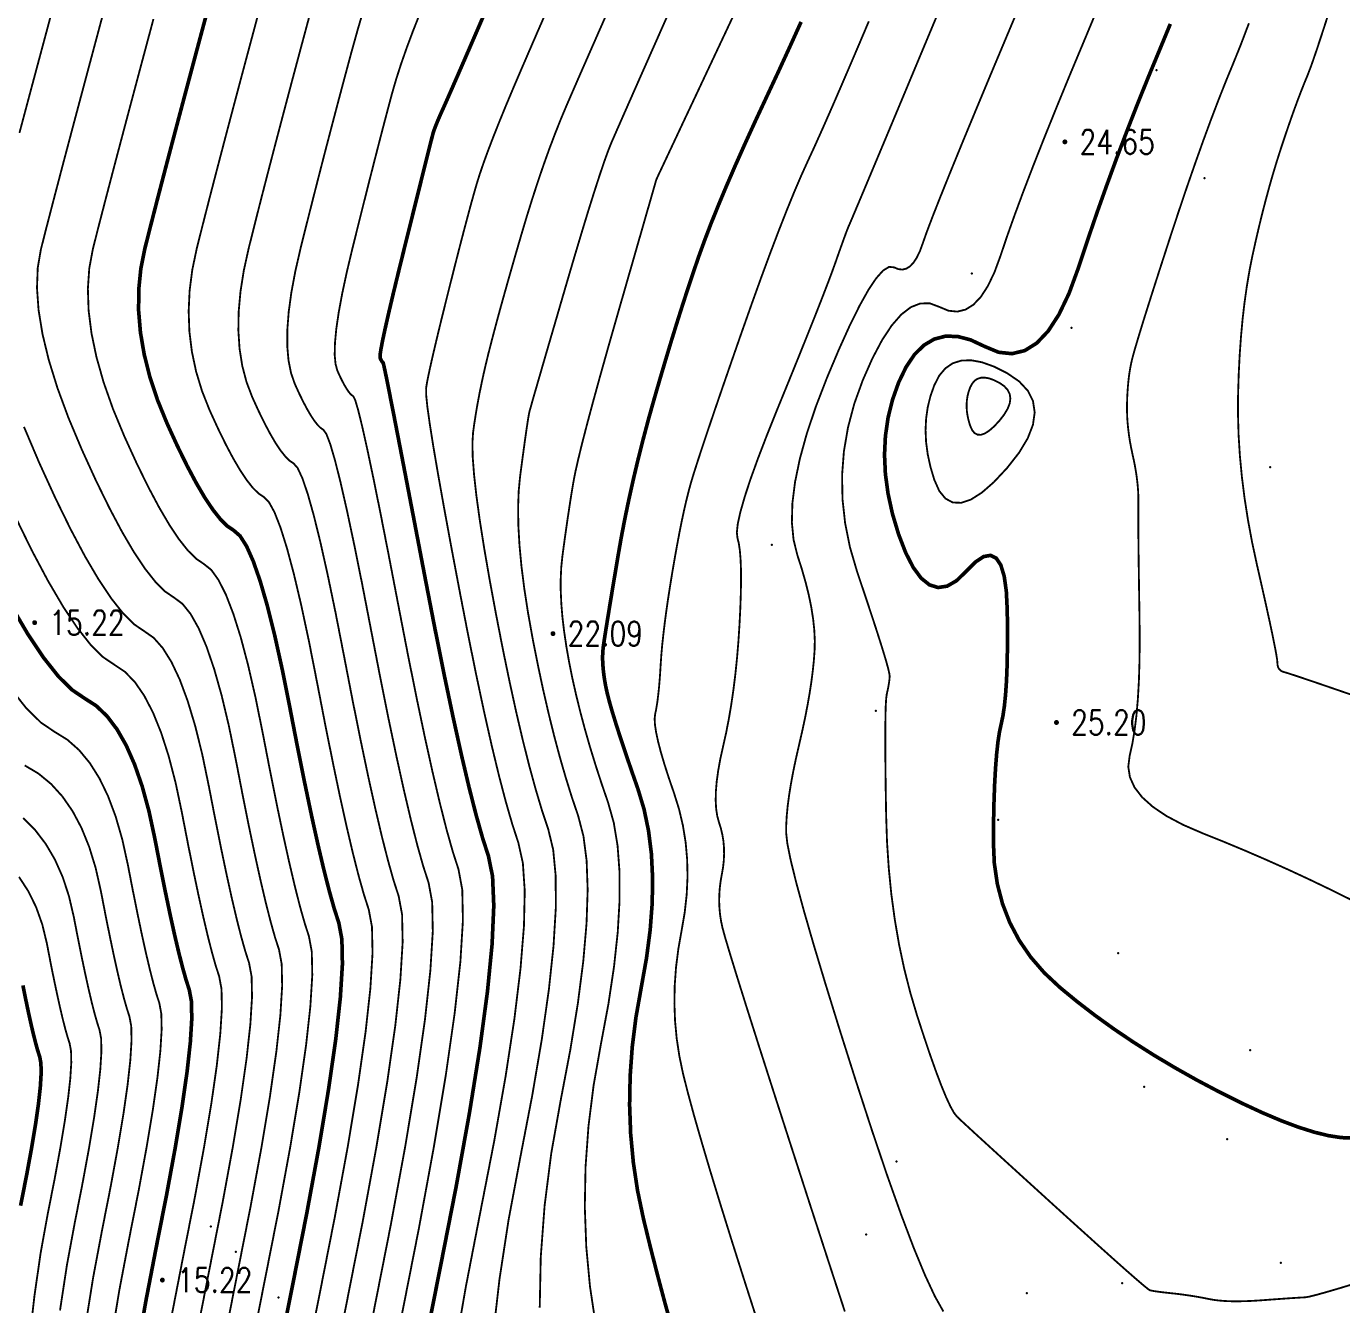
# Model space of a CAD drawing. Extents: x 940 to 2162, y 608 to 1562.
# Drawn here: x 1120.6 to 1174.5, y 750.2 to 802.5 of the extents above; entities that cross this region are included whole.
import ezdxf
from ezdxf.enums import TextEntityAlignment as Align

# ---------------------------------------------------------------- set-up
doc = ezdxf.new("R2010")
doc.units = 0
doc.header["$LTSCALE"] = 0.5
doc.header["$PDSIZE"] = 0.2
doc.layers.get('0').update_dxf_attribs({"linetype": 'CONTINUOUS'})
for name, color, linetype in [('DGX', 2, 'CONTINUOUS'), ('GCD', 1, 'CONTINUOUS'), ('ZDH', 1, 'CONTINUOUS')]:
    doc.layers.add(name, color=color, linetype=linetype)
doc.styles.add('HZ', font='rs.shx', dxfattribs={"width": 0.8, "bigfont": 'hztxt.shx'})

# ---------------------------------------------------------------- blocks, each defined once
blk = doc.blocks.new('GC200')
at = {"linetype": 'Continuous', "const_width": 0.2, "flags": 128}
blk.add_lwpolyline([(-0.1, 0, 1), (0.1, 0, 1)], format="xyb", close=True, dxfattribs=at)

msp = doc.modelspace()

# ---------------------------------------------------------------- linework, layer by layer
at = {"layer": 'DGX', "linetype": 'Continuous', "const_width": 0.075, "flags": 128}
for points, elevation in [([(1122.078, 804.572), (1121.429, 802.156), (1120.854, 800.01), (1120.354, 798.136)], 16), ([(1158.179, 749.887), (1157.829, 750.511), (1157.424, 751.379), (1156.965, 752.49), (1156.452, 753.844), (1155.883, 755.441), (1155.261, 757.282), (1154.583, 759.366), (1153.922, 761.454), (1153.349, 763.306), (1152.862, 764.924), (1152.464, 766.305), (1152.152, 767.452), (1151.928, 768.363), (1151.791, 769.038), (1151.742, 769.478), (1151.745, 769.817), (1151.766, 770.187), (1151.805, 770.589), (1151.862, 771.022), (1151.937, 771.488), (1152.029, 771.985), (1152.14, 772.514), (1152.268, 773.075), (1152.398, 773.641), (1152.514, 774.183), (1152.615, 774.701), (1152.702, 775.197), (1152.774, 775.669), (1152.832, 776.117), (1152.876, 776.543), (1152.905, 776.945), (1152.914, 777.348), (1152.894, 777.775), (1152.847, 778.227), (1152.773, 778.703), (1152.671, 779.205), (1152.541, 779.73), (1152.384, 780.281), (1152.199, 780.856), (1152.044, 781.483), (1151.976, 782.191), (1151.997, 782.979), (1152.106, 783.847), (1152.302, 784.796), (1152.586, 785.825), (1152.958, 786.934), (1153.417, 788.124), (1153.901, 789.27), (1154.344, 790.25), (1154.747, 791.063), (1155.109, 791.71), (1155.431, 792.191), (1155.713, 792.505), (1155.955, 792.653), (1156.156, 792.634), (1156.333, 792.56), (1156.502, 792.542), (1156.662, 792.581), (1156.813, 792.675), (1156.956, 792.827), (1157.09, 793.034), (1157.217, 793.297), (1157.334, 793.617), (1157.49, 794.061), (1157.73, 794.695), (1158.055, 795.521), (1158.465, 796.538), (1158.959, 797.747), (1159.538, 799.146), (1160.201, 800.736), (1160.95, 802.518), (1161.699, 804.304)], 24), ([(1134.508, 803.398), (1134.221, 802.429), (1133.941, 801.425), (1133.667, 800.405), (1133.397, 799.391), (1133.132, 798.383), (1132.87, 797.38), (1132.613, 796.382), (1132.36, 795.391), (1132.111, 794.404), (1131.866, 793.424), (1131.65, 792.481), (1131.487, 791.609), (1131.377, 790.807), (1131.321, 790.076), (1131.318, 789.415), (1131.369, 788.825), (1131.473, 788.305), (1131.63, 787.855), (1131.809, 787.464), (1131.979, 787.117), (1132.139, 786.816), (1132.289, 786.559), (1132.43, 786.348), (1132.562, 786.181), (1132.684, 786.06), (1132.797, 785.984), (1132.921, 785.809), (1133.08, 785.391), (1133.273, 784.731), (1133.5, 783.828), (1133.761, 782.683), (1134.056, 781.294), (1134.385, 779.664), (1134.748, 777.79), (1135.117, 775.883), (1135.465, 774.151), (1135.792, 772.595), (1136.097, 771.213), (1136.381, 770.007), (1136.643, 768.976), (1136.884, 768.12), (1137.104, 767.44), (1137.251, 766.645), (1137.276, 765.448), (1137.177, 763.848), (1136.956, 761.845), (1136.612, 759.44), (1136.145, 756.631), (1135.554, 753.42), (1134.841, 749.806)], 19), ([(1141.653, 750.044), (1141.696, 752.124), (1141.854, 754.229), (1142.125, 756.362), (1142.509, 758.521), (1142.906, 760.604), (1143.215, 762.508), (1143.437, 764.233), (1143.57, 765.78), (1143.616, 767.148), (1143.574, 768.337), (1143.444, 769.347), (1143.227, 770.179), (1142.969, 770.942), (1142.718, 771.746), (1142.474, 772.592), (1142.237, 773.48), (1142.008, 774.409), (1141.785, 775.379), (1141.57, 776.391), (1141.362, 777.445), (1141.175, 778.489), (1141.023, 779.471), (1140.906, 780.393), (1140.825, 781.254), (1140.779, 782.054), (1140.768, 782.792), (1140.792, 783.47), (1140.851, 784.086), (1140.925, 784.64), (1140.991, 785.13), (1141.049, 785.556), (1141.101, 785.918), (1141.145, 786.216), (1141.181, 786.449), (1141.211, 786.619), (1141.233, 786.724), (1141.272, 786.868), (1141.353, 787.153), (1141.475, 787.58), (1141.639, 788.147), (1141.844, 788.856), (1142.091, 789.705), (1142.38, 790.696), (1142.71, 791.828), (1143.046, 792.973), (1143.354, 794.002), (1143.632, 794.915), (1143.882, 795.712), (1144.103, 796.394), (1144.294, 796.96), (1144.457, 797.41), (1144.591, 797.745), (1144.747, 798.102), (1144.974, 798.62), (1145.273, 799.298), (1145.643, 800.137), (1146.086, 801.137), (1146.6, 802.298), (1147.186, 803.62)], 21.5), ([(1149.933, 803.686), (1149.269, 802.271), (1148.62, 800.893), (1148.057, 799.695), (1147.578, 798.68), (1147.186, 797.845), (1146.879, 797.192), (1146.657, 796.72), (1146.52, 796.43), (1146.469, 796.32), (1146.462, 796.303), (1146.455, 796.287), (1146.449, 796.273), (1146.443, 796.262), (1146.439, 796.252), (1146.435, 796.244), (1146.433, 796.237), (1146.431, 796.233), (1146.429, 796.229), (1146.427, 796.223), (1146.424, 796.214), (1146.421, 796.204), (1146.417, 796.192), (1146.413, 796.178), (1146.408, 796.161), (1146.403, 796.143), (1146.373, 796.04), (1146.295, 795.77), (1146.17, 795.332), (1145.996, 794.727), (1145.774, 793.954), (1145.504, 793.014), (1145.186, 791.906), (1144.819, 790.631), (1144.45, 789.336), (1144.122, 788.168), (1143.836, 787.127), (1143.591, 786.213), (1143.388, 785.426), (1143.227, 784.766), (1143.107, 784.233), (1143.029, 783.827), (1142.971, 783.48), (1142.914, 783.124), (1142.858, 782.757), (1142.801, 782.381), (1142.745, 781.994), (1142.689, 781.599), (1142.633, 781.193), (1142.578, 780.777), (1142.534, 780.342), (1142.513, 779.877), (1142.514, 779.381), (1142.538, 778.856), (1142.584, 778.301), (1142.654, 777.716), (1142.746, 777.1), (1142.86, 776.455), (1142.995, 775.788), (1143.148, 775.107), (1143.32, 774.412), (1143.509, 773.703), (1143.717, 772.98), (1143.944, 772.243), (1144.188, 771.492), (1144.451, 770.727), (1144.685, 769.897), (1144.841, 768.951), (1144.92, 767.889), (1144.922, 766.711), (1144.847, 765.417), (1144.695, 764.007), (1144.466, 762.481), (1144.159, 760.839), (1143.859, 759.147), (1143.649, 757.47), (1143.529, 755.809), (1143.499, 754.163), (1143.559, 752.533), (1143.71, 750.918), (1143.95, 749.319)], 22), ([(1164.583, 803.451), (1163.982, 802.008), (1163.381, 800.572), (1162.829, 799.228), (1162.324, 797.977), (1161.867, 796.819), (1161.458, 795.753), (1161.097, 794.78), (1160.784, 793.9), (1160.519, 793.112), (1160.268, 792.43), (1159.999, 791.868), (1159.713, 791.427), (1159.408, 791.105), (1159.085, 790.903), (1158.744, 790.821), (1158.385, 790.858), (1158.008, 791.016), (1157.622, 791.16), (1157.234, 791.155), (1156.845, 791.003), (1156.454, 790.702), (1156.063, 790.254), (1155.67, 789.658), (1155.276, 788.913), (1154.881, 788.021), (1154.531, 787.053), (1154.273, 786.081), (1154.106, 785.105), (1154.031, 784.126), (1154.048, 783.142), (1154.156, 782.155), (1154.356, 781.165), (1154.647, 780.17), (1154.963, 779.232), (1155.236, 778.408), (1155.467, 777.7), (1155.655, 777.107), (1155.8, 776.63), (1155.903, 776.268), (1155.962, 776.021), (1155.98, 775.889), (1155.974, 775.813), (1155.966, 775.732), (1155.955, 775.647), (1155.941, 775.558), (1155.925, 775.464), (1155.905, 775.365), (1155.883, 775.262), (1155.859, 775.155), (1155.836, 774.982), (1155.818, 774.683), (1155.807, 774.256), (1155.801, 773.703), (1155.8, 773.022), (1155.806, 772.215), (1155.817, 771.281), (1155.834, 770.22), (1155.871, 769.108), (1155.943, 768.02), (1156.049, 766.957), (1156.19, 765.919), (1156.365, 764.905), (1156.575, 763.916), (1156.82, 762.951), (1157.099, 762.011), (1157.384, 761.135), (1157.646, 760.36), (1157.885, 759.689), (1158.101, 759.119), (1158.294, 758.652), (1158.464, 758.287), (1158.611, 758.024), (1158.736, 757.864), (1158.898, 757.71), (1159.161, 757.467), (1159.523, 757.133), (1159.986, 756.71), (1160.548, 756.196), (1161.21, 755.593), (1161.972, 754.9), (1162.833, 754.117), (1163.69, 753.341), (1164.438, 752.666), (1165.076, 752.093), (1165.605, 751.622), (1166.025, 751.254), (1166.336, 750.987), (1166.537, 750.822), (1166.629, 750.759), (1166.676, 750.747), (1166.742, 750.733), (1166.828, 750.719), (1166.933, 750.704), (1167.057, 750.687), (1167.2, 750.67), (1167.363, 750.651), (1167.545, 750.632), (1167.737, 750.611), (1167.927, 750.587), (1168.117, 750.561), (1168.306, 750.533), (1168.495, 750.503), (1168.683, 750.47), (1168.87, 750.435), (1169.057, 750.397), (1169.253, 750.362), (1169.47, 750.336), (1169.708, 750.317), (1169.966, 750.307), (1170.245, 750.305), (1170.544, 750.311), (1170.864, 750.325), (1171.204, 750.347), (1171.538, 750.372), (1171.841, 750.394), (1172.111, 750.413), (1172.35, 750.43), (1172.556, 750.443), (1172.73, 750.454), (1172.872, 750.462), (1172.983, 750.467), (1173.143, 750.493), (1173.437, 750.566), (1173.864, 750.685), (1174.425, 750.849), (1175.119, 751.06)], 24.5), ([(1174.917, 775.125), (1173.976, 775.448), (1173.228, 775.704), (1172.672, 775.891), (1172.31, 776.01), (1172.139, 776.061), (1172.07, 776.082), (1172.011, 776.11), (1171.961, 776.147), (1171.92, 776.192), (1171.888, 776.244), (1171.867, 776.304), (1171.854, 776.372), (1171.851, 776.448), (1171.839, 776.581), (1171.801, 776.819), (1171.736, 777.163), (1171.645, 777.612), (1171.527, 778.166), (1171.382, 778.826), (1171.211, 779.591), (1171.013, 780.461), (1170.816, 781.378), (1170.648, 782.282), (1170.509, 783.173), (1170.398, 784.051), (1170.316, 784.917), (1170.262, 785.77), (1170.238, 786.61), (1170.242, 787.438), (1170.267, 788.245), (1170.306, 789.024), (1170.359, 789.776), (1170.425, 790.5), (1170.506, 791.196), (1170.601, 791.864), (1170.709, 792.505), (1170.831, 793.117), (1170.962, 793.708), (1171.095, 794.283), (1171.232, 794.842), (1171.372, 795.385), (1171.515, 795.912), (1171.661, 796.424), (1171.81, 796.919), (1171.962, 797.399), (1172.114, 797.859), (1172.262, 798.298), (1172.407, 798.716), (1172.548, 799.112), (1172.686, 799.486), (1172.82, 799.838), (1172.951, 800.169), (1173.079, 800.478), (1173.237, 800.891), (1173.459, 801.533), (1173.746, 802.404), (1174.098, 803.503)], 26), ([(1123.747, 802.895), (1123.125, 800.572), (1122.584, 798.544), (1122.124, 796.808), (1121.746, 795.366), (1121.448, 794.218), (1121.232, 793.364), (1121.104, 792.616), (1121.073, 791.79), (1121.138, 790.884), (1121.299, 789.9), (1121.557, 788.836), (1121.911, 787.693), (1122.362, 786.472), (1122.909, 785.171), (1123.488, 783.903), (1124.037, 782.782), (1124.555, 781.806), (1125.042, 780.976), (1125.499, 780.292), (1125.925, 779.753), (1126.32, 779.361), (1126.684, 779.114), (1127.029, 778.858), (1127.366, 778.437), (1127.695, 777.851), (1128.015, 777.1), (1128.328, 776.184), (1128.633, 775.103), (1128.929, 773.858), (1129.218, 772.447), (1129.494, 771.02), (1129.754, 769.724), (1129.999, 768.559), (1130.227, 767.525), (1130.44, 766.622), (1130.636, 765.851), (1130.816, 765.21), (1130.981, 764.701), (1131.091, 764.106), (1131.109, 763.21), (1131.036, 762.013), (1130.87, 760.514), (1130.613, 758.713), (1130.263, 756.611), (1129.821, 754.208), (1129.287, 751.503), (1128.744, 748.747)], 16.5), ([(1130.092, 802.86), (1129.619, 801.096), (1129.186, 799.469), (1128.792, 797.98), (1128.438, 796.628), (1128.123, 795.415), (1127.848, 794.338), (1127.612, 793.4), (1127.431, 792.535), (1127.321, 791.681), (1127.282, 790.838), (1127.312, 790.005), (1127.414, 789.183), (1127.586, 788.372), (1127.828, 787.572), (1128.141, 786.782), (1128.481, 786.04), (1128.802, 785.383), (1129.105, 784.812), (1129.391, 784.326), (1129.658, 783.925), (1129.907, 783.61), (1130.138, 783.38), (1130.352, 783.236), (1130.565, 783.028), (1130.795, 782.609), (1131.042, 781.979), (1131.306, 781.137), (1131.588, 780.083), (1131.887, 778.818), (1132.203, 777.341), (1132.536, 775.653), (1132.868, 773.938), (1133.181, 772.38), (1133.474, 770.98), (1133.749, 769.738), (1134.004, 768.653), (1134.24, 767.726), (1134.457, 766.956), (1134.654, 766.344), (1134.787, 765.63), (1134.809, 764.553), (1134.721, 763.114), (1134.522, 761.313), (1134.212, 759.149), (1133.792, 756.623), (1133.261, 753.735), (1132.62, 750.485), (1131.966, 747.227)], 18), ([(1132.272, 803.093), (1131.879, 801.632), (1131.508, 800.243), (1131.159, 798.926), (1130.831, 797.68), (1130.525, 796.505), (1130.241, 795.403), (1129.979, 794.371), (1129.739, 793.412), (1129.54, 792.508), (1129.404, 791.645), (1129.329, 790.823), (1129.317, 790.041), (1129.366, 789.299), (1129.477, 788.598), (1129.651, 787.938), (1129.886, 787.318), (1130.145, 786.752), (1130.39, 786.25), (1130.622, 785.814), (1130.84, 785.442), (1131.044, 785.136), (1131.235, 784.896), (1131.411, 784.72), (1131.574, 784.61), (1131.743, 784.419), (1131.937, 784), (1132.157, 783.355), (1132.403, 782.482), (1132.674, 781.383), (1132.971, 780.056), (1133.294, 778.502), (1133.642, 776.722), (1133.992, 774.911), (1134.323, 773.266), (1134.633, 771.788), (1134.923, 770.476), (1135.192, 769.33), (1135.442, 768.351), (1135.67, 767.538), (1135.879, 766.892), (1136.019, 766.138), (1136.042, 765.001), (1135.949, 763.481), (1135.739, 761.579), (1135.412, 759.294), (1134.968, 756.627), (1134.408, 753.577), (1133.73, 750.145), (1133.041, 746.721)], 18.5), ([(1136.759, 803.05), (1136.463, 802.302), (1136.201, 801.599), (1135.971, 800.941), (1135.774, 800.326), (1135.609, 799.756), (1135.455, 799.178), (1135.286, 798.539), (1135.104, 797.839), (1134.909, 797.08), (1134.7, 796.259), (1134.478, 795.379), (1134.242, 794.437), (1133.993, 793.436), (1133.759, 792.454), (1133.57, 791.573), (1133.425, 790.792), (1133.325, 790.111), (1133.271, 789.531), (1133.26, 789.051), (1133.295, 788.671), (1133.374, 788.392), (1133.473, 788.176), (1133.567, 787.984), (1133.655, 787.818), (1133.739, 787.676), (1133.817, 787.559), (1133.889, 787.467), (1133.957, 787.4), (1134.019, 787.358), (1134.1, 787.199), (1134.223, 786.782), (1134.389, 786.107), (1134.597, 785.174), (1134.848, 783.982), (1135.141, 782.533), (1135.476, 780.825), (1135.854, 778.859), (1136.242, 776.856), (1136.607, 775.037), (1136.95, 773.402), (1137.271, 771.951), (1137.569, 770.684), (1137.844, 769.601), (1138.098, 768.702), (1138.328, 767.988), (1138.483, 767.153), (1138.509, 765.896), (1138.406, 764.215), (1138.173, 762.112), (1137.812, 759.585), (1137.321, 756.635), (1136.701, 753.262), (1135.952, 749.466)], 19.5), ([(1141.987, 803.244), (1141.626, 802.418), (1141.268, 801.592), (1140.912, 800.768), (1140.572, 799.974), (1140.263, 799.238), (1139.986, 798.56), (1139.741, 797.941), (1139.527, 797.38), (1139.344, 796.877), (1139.193, 796.433), (1139.073, 796.047), (1138.963, 795.663), (1138.841, 795.226), (1138.709, 794.735), (1138.564, 794.19), (1138.408, 793.592), (1138.241, 792.94), (1138.062, 792.234), (1137.871, 791.475), (1137.686, 790.728), (1137.522, 790.059), (1137.381, 789.468), (1137.261, 788.954), (1137.163, 788.519), (1137.087, 788.162), (1137.033, 787.883), (1137.001, 787.682), (1137.004, 787.412), (1137.054, 786.923), (1137.153, 786.217), (1137.299, 785.294), (1137.494, 784.153), (1137.737, 782.794), (1138.027, 781.218), (1138.366, 779.424), (1138.72, 777.597), (1139.06, 775.923), (1139.384, 774.402), (1139.693, 773.033), (1139.987, 771.817), (1140.266, 770.753), (1140.529, 769.842), (1140.777, 769.083), (1140.963, 768.248), (1141.04, 767.109), (1141.008, 765.666), (1140.866, 763.918), (1140.616, 761.866), (1140.256, 759.51), (1139.787, 756.85), (1139.208, 753.885), (1138.629, 750.902), (1138.158, 748.19)], 20.5), ([(1144.488, 803.22), (1144.053, 802.233), (1143.662, 801.343), (1143.314, 800.551), (1143.011, 799.855), (1142.751, 799.256), (1142.514, 798.692), (1142.279, 798.099), (1142.044, 797.477), (1141.811, 796.827), (1141.579, 796.147), (1141.349, 795.439), (1141.119, 794.703), (1140.891, 793.937), (1140.671, 793.18), (1140.466, 792.465), (1140.276, 791.795), (1140.101, 791.169), (1139.941, 790.586), (1139.797, 790.047), (1139.667, 789.551), (1139.552, 789.1), (1139.448, 788.673), (1139.352, 788.254), (1139.263, 787.842), (1139.181, 787.436), (1139.106, 787.038), (1139.039, 786.646), (1138.979, 786.262), (1138.926, 785.884), (1138.898, 785.441), (1138.911, 784.858), (1138.966, 784.135), (1139.062, 783.274), (1139.2, 782.273), (1139.38, 781.133), (1139.601, 779.853), (1139.864, 778.434), (1140.145, 776.994), (1140.423, 775.651), (1140.696, 774.405), (1140.965, 773.256), (1141.231, 772.205), (1141.492, 771.25), (1141.749, 770.392), (1142.002, 769.631), (1142.204, 768.798), (1142.307, 767.723), (1142.312, 766.407), (1142.218, 764.849), (1142.026, 763.05), (1141.735, 761.009), (1141.346, 758.727), (1140.859, 756.203), (1140.377, 753.632), (1140.006, 751.21), (1139.745, 748.935)], 21), ([(1154.144, 749.886), (1153.462, 751.975), (1152.684, 754.371), (1151.906, 756.777), (1151.223, 758.897), (1150.635, 760.732), (1150.143, 762.281), (1149.747, 763.543), (1149.446, 764.52), (1149.24, 765.211), (1149.13, 765.616), (1149.075, 765.879), (1149.035, 766.145), (1149.01, 766.413), (1149, 766.684), (1149.005, 766.958), (1149.025, 767.234), (1149.06, 767.512), (1149.11, 767.794), (1149.159, 768.074), (1149.189, 768.349), (1149.201, 768.62), (1149.196, 768.886), (1149.173, 769.147), (1149.131, 769.403), (1149.072, 769.655), (1148.995, 769.902), (1148.922, 770.165), (1148.876, 770.464), (1148.857, 770.8), (1148.864, 771.172), (1148.898, 771.581), (1148.959, 772.027), (1149.046, 772.508), (1149.161, 773.027), (1149.283, 773.574), (1149.394, 774.142), (1149.494, 774.732), (1149.583, 775.343), (1149.662, 775.976), (1149.729, 776.629), (1149.786, 777.304), (1149.831, 778), (1149.865, 778.674), (1149.886, 779.282), (1149.895, 779.824), (1149.891, 780.299), (1149.874, 780.709), (1149.845, 781.052), (1149.804, 781.33), (1149.75, 781.541), (1149.723, 781.781), (1149.762, 782.142), (1149.869, 782.626), (1150.042, 783.231), (1150.281, 783.959), (1150.588, 784.809), (1150.961, 785.781), (1151.4, 786.875), (1151.851, 787.978), (1152.257, 788.979), (1152.618, 789.877), (1152.935, 790.671), (1153.207, 791.363), (1153.434, 791.952), (1153.617, 792.437), (1153.755, 792.82), (1153.865, 793.134), (1153.964, 793.413), (1154.052, 793.658), (1154.128, 793.869), (1154.193, 794.045), (1154.247, 794.186), (1154.29, 794.294), (1154.322, 794.366), (1154.404, 794.555), (1154.596, 795.011), (1154.9, 795.732), (1155.315, 796.721), (1155.841, 797.976), (1156.478, 799.498), (1157.225, 801.286), (1158.084, 803.341)], 23.5), ([(1125.841, 802.8), (1125.24, 800.555), (1124.714, 798.58), (1124.263, 796.875), (1123.887, 795.439), (1123.585, 794.272), (1123.359, 793.376), (1123.213, 792.589), (1123.156, 791.754), (1123.186, 790.869), (1123.304, 789.935), (1123.509, 788.952), (1123.803, 787.92), (1124.184, 786.838), (1124.653, 785.708), (1125.152, 784.615), (1125.625, 783.649), (1126.072, 782.808), (1126.492, 782.092), (1126.885, 781.503), (1127.252, 781.039), (1127.593, 780.701), (1127.907, 780.488), (1128.208, 780.248), (1128.509, 779.827), (1128.81, 779.227), (1129.112, 778.445), (1129.415, 777.484), (1129.717, 776.341), (1130.02, 775.019), (1130.324, 773.516), (1130.619, 771.993), (1130.896, 770.609), (1131.157, 769.366), (1131.401, 768.263), (1131.628, 767.299), (1131.837, 766.476), (1132.03, 765.792), (1132.205, 765.249), (1132.323, 764.614), (1132.343, 763.658), (1132.264, 762.38), (1132.087, 760.78), (1131.812, 758.859), (1131.439, 756.615), (1130.968, 754.05), (1130.398, 751.164), (1129.818, 748.24)], 17), ([(1150.646, 749.245), (1150.058, 751.072), (1149.526, 752.75), (1149.05, 754.276), (1148.63, 755.653), (1148.267, 756.879), (1147.959, 757.955), (1147.708, 758.88), (1147.513, 759.656), (1147.367, 760.359), (1147.26, 761.069), (1147.193, 761.787), (1147.167, 762.511), (1147.18, 763.242), (1147.233, 763.979), (1147.327, 764.724), (1147.46, 765.476), (1147.589, 766.224), (1147.67, 766.96), (1147.704, 767.683), (1147.689, 768.394), (1147.627, 769.092), (1147.516, 769.777), (1147.358, 770.45), (1147.152, 771.109), (1146.938, 771.732), (1146.758, 772.292), (1146.611, 772.79), (1146.498, 773.225), (1146.418, 773.598), (1146.371, 773.909), (1146.358, 774.157), (1146.378, 774.343), (1146.414, 774.511), (1146.447, 774.703), (1146.479, 774.92), (1146.508, 775.162), (1146.536, 775.429), (1146.561, 775.72), (1146.584, 776.036), (1146.605, 776.378), (1146.63, 776.746), (1146.665, 777.146), (1146.711, 777.576), (1146.766, 778.037), (1146.831, 778.528), (1146.906, 779.05), (1146.992, 779.602), (1147.087, 780.185), (1147.187, 780.765), (1147.285, 781.308), (1147.381, 781.815), (1147.476, 782.285), (1147.569, 782.718), (1147.661, 783.115), (1147.751, 783.474), (1147.839, 783.798), (1147.948, 784.16), (1148.1, 784.638), (1148.294, 785.231), (1148.531, 785.94), (1148.81, 786.764), (1149.132, 787.703), (1149.497, 788.757), (1149.904, 789.927), (1150.322, 791.111), (1150.717, 792.209), (1151.091, 793.22), (1151.442, 794.144), (1151.771, 794.981), (1152.077, 795.732), (1152.362, 796.396), (1152.624, 796.973), (1152.903, 797.577), (1153.237, 798.321), (1153.627, 799.207), (1154.071, 800.232), (1154.571, 801.398), (1155.126, 802.705)], 23), ([(1174.842, 766.755), (1173.981, 767.181), (1173.12, 767.594), (1172.258, 767.994), (1171.395, 768.38), (1170.53, 768.754), (1169.665, 769.115), (1168.799, 769.462), (1167.994, 769.81), (1167.312, 770.172), (1166.753, 770.548), (1166.317, 770.938), (1166.004, 771.342), (1165.814, 771.761), (1165.747, 772.193), (1165.803, 772.639), (1165.912, 773.124), (1166.004, 773.672), (1166.08, 774.284), (1166.139, 774.959), (1166.181, 775.697), (1166.206, 776.498), (1166.215, 777.363), (1166.207, 778.291), (1166.192, 779.204), (1166.18, 780.024), (1166.17, 780.751), (1166.163, 781.385), (1166.158, 781.926), (1166.156, 782.374), (1166.157, 782.73), (1166.16, 782.992), (1166.16, 783.211), (1166.152, 783.438), (1166.135, 783.672), (1166.11, 783.914), (1166.077, 784.163), (1166.035, 784.42), (1165.984, 784.685), (1165.925, 784.957), (1165.867, 785.231), (1165.816, 785.501), (1165.775, 785.767), (1165.742, 786.029), (1165.717, 786.288), (1165.701, 786.543), (1165.694, 786.794), (1165.695, 787.041), (1165.702, 787.282), (1165.714, 787.515), (1165.73, 787.74), (1165.75, 787.956), (1165.774, 788.164), (1165.802, 788.363), (1165.834, 788.555), (1165.871, 788.738), (1165.929, 788.974), (1166.028, 789.325), (1166.166, 789.79), (1166.343, 790.37), (1166.561, 791.064), (1166.818, 791.873), (1167.115, 792.796), (1167.452, 793.835), (1167.805, 794.905), (1168.149, 795.925), (1168.486, 796.894), (1168.814, 797.814), (1169.134, 798.683), (1169.446, 799.502), (1169.75, 800.27), (1170.046, 800.988), (1170.352, 801.745), (1170.686, 802.627)], 25.5), ([(1120.54, 786.105), (1121.164, 784.634), (1121.824, 783.191), (1122.449, 781.914), (1123.038, 780.804), (1123.593, 779.859), (1124.113, 779.08), (1124.597, 778.468), (1125.047, 778.021), (1125.462, 777.74), (1125.851, 777.467), (1126.223, 777.046), (1126.579, 776.474), (1126.919, 775.754), (1127.241, 774.884), (1127.548, 773.865), (1127.838, 772.697), (1128.111, 771.379), (1128.369, 770.047), (1128.612, 768.838), (1128.84, 767.752), (1129.053, 766.787), (1129.251, 765.945), (1129.434, 765.226), (1129.603, 764.628), (1129.756, 764.153), (1129.859, 763.598), (1129.876, 762.763), (1129.808, 761.646), (1129.653, 760.248), (1129.413, 758.568), (1129.086, 756.607), (1128.674, 754.366), (1128.177, 751.843), (1127.669, 749.254)], 16), ([(1120.16, 782.479), (1120.86, 781.047), (1121.522, 779.802), (1122.144, 778.742), (1122.727, 777.869), (1123.27, 777.182), (1123.774, 776.681), (1124.239, 776.366), (1124.672, 776.077), (1125.08, 775.655), (1125.463, 775.098), (1125.822, 774.408), (1126.155, 773.584), (1126.463, 772.627), (1126.747, 771.535), (1127.005, 770.31), (1127.245, 769.075), (1127.47, 767.953), (1127.682, 766.945), (1127.879, 766.05), (1128.063, 765.268), (1128.233, 764.6), (1128.389, 764.046), (1128.531, 763.605), (1128.627, 763.091), (1128.643, 762.315), (1128.579, 761.279), (1128.436, 759.981), (1128.213, 758.423), (1127.91, 756.604), (1127.528, 754.523), (1127.066, 752.182), (1126.595, 749.76)], 15.5), ([(1124.1, 748.684), (1124.446, 750.773), (1124.844, 752.861), (1125.235, 754.839), (1125.557, 756.596), (1125.813, 758.132), (1126.002, 759.449), (1126.123, 760.545), (1126.176, 761.42), (1126.163, 762.075), (1126.082, 762.51), (1125.962, 762.882), (1125.83, 763.35), (1125.687, 763.914), (1125.531, 764.574), (1125.364, 765.33), (1125.186, 766.182), (1124.995, 767.13), (1124.793, 768.173), (1124.565, 769.213), (1124.294, 770.15), (1123.982, 770.985), (1123.628, 771.717), (1123.232, 772.346), (1122.795, 772.873), (1122.315, 773.297), (1121.794, 773.618), (1121.229, 774.001), (1120.615, 774.611), (1119.954, 775.447)], 14.5), ([(1123.057, 749.308), (1123.372, 751.28), (1123.734, 753.201), (1124.088, 754.996), (1124.381, 756.592), (1124.613, 757.987), (1124.784, 759.182), (1124.894, 760.177), (1124.943, 760.972), (1124.931, 761.567), (1124.858, 761.962), (1124.749, 762.3), (1124.629, 762.725), (1124.498, 763.237), (1124.357, 763.837), (1124.206, 764.523), (1124.044, 765.296), (1123.871, 766.157), (1123.687, 767.104), (1123.473, 768.052), (1123.209, 768.912), (1122.895, 769.685), (1122.531, 770.371), (1122.116, 770.97), (1121.652, 771.482), (1121.137, 771.907), (1120.572, 772.244)], 14), ([(1120.509, 770.091), (1121.001, 769.594), (1121.434, 769.026), (1121.809, 768.386), (1122.125, 767.674), (1122.382, 766.891), (1122.581, 766.036), (1122.746, 765.184), (1122.901, 764.411), (1123.047, 763.716), (1123.183, 763.099), (1123.31, 762.56), (1123.427, 762.1), (1123.535, 761.718), (1123.633, 761.414), (1123.699, 761.059), (1123.71, 760.525), (1123.666, 759.81), (1123.567, 758.916), (1123.413, 757.842), (1123.205, 756.588), (1122.941, 755.154), (1122.623, 753.54), (1122.298, 751.786), (1122.015, 749.931)], 13.5), ([(1120.337, 767.68), (1120.722, 767.086), (1121.04, 766.436), (1121.291, 765.729), (1121.475, 764.967), (1121.621, 764.212), (1121.759, 763.525), (1121.889, 762.909), (1122.01, 762.361), (1122.122, 761.883), (1122.226, 761.475), (1122.321, 761.136), (1122.408, 760.866), (1122.467, 760.552), (1122.477, 760.077), (1122.438, 759.443), (1122.35, 758.65), (1122.214, 757.697), (1122.028, 756.584), (1121.795, 755.312), (1121.512, 753.88), (1121.224, 752.293), (1120.972, 750.555), (1120.757, 748.666)], 13)]:
    msp.add_lwpolyline(points, dxfattribs=dict(at, elevation=elevation))
at = {"layer": 'DGX', "color": 3, "linetype": 'Continuous', "const_width": 0.15, "flags": 128}
for points, elevation in [([(1128.304, 804.087), (1127.73, 801.948), (1127.213, 800.012), (1126.753, 798.28), (1126.35, 796.752), (1126.005, 795.427), (1125.717, 794.305), (1125.485, 793.388), (1125.322, 792.562), (1125.238, 791.717), (1125.234, 790.853), (1125.308, 789.97), (1125.462, 789.068), (1125.694, 788.146), (1126.006, 787.205), (1126.397, 786.245), (1126.817, 785.327), (1127.214, 784.516), (1127.589, 783.81), (1127.941, 783.209), (1128.272, 782.714), (1128.58, 782.324), (1128.866, 782.04), (1129.129, 781.862), (1129.386, 781.638), (1129.652, 781.218), (1129.926, 780.603), (1130.209, 779.791), (1130.501, 778.783), (1130.802, 777.58), (1131.111, 776.18), (1131.43, 774.585), (1131.743, 772.965), (1132.039, 771.495), (1132.316, 770.173), (1132.575, 769), (1132.816, 767.976), (1133.039, 767.101), (1133.243, 766.374), (1133.43, 765.796), (1133.555, 765.122), (1133.576, 764.105), (1133.492, 762.747), (1133.305, 761.046), (1133.012, 759.004), (1132.616, 756.619), (1132.114, 753.893), (1131.509, 750.824), (1130.892, 747.734)], 17.5), ([(1139.48, 803.226), (1139.127, 802.409), (1138.81, 801.677), (1138.53, 801.031), (1138.286, 800.47), (1138.079, 799.995), (1137.908, 799.606), (1137.774, 799.302), (1137.676, 799.084), (1137.6, 798.915), (1137.532, 798.759), (1137.471, 798.615), (1137.417, 798.484), (1137.371, 798.366), (1137.333, 798.261), (1137.301, 798.168), (1137.278, 798.087), (1137.242, 797.95), (1137.175, 797.686), (1137.077, 797.296), (1136.948, 796.779), (1136.788, 796.136), (1136.596, 795.367), (1136.373, 794.47), (1136.119, 793.448), (1135.868, 792.427), (1135.652, 791.537), (1135.473, 790.776), (1135.33, 790.146), (1135.223, 789.647), (1135.152, 789.277), (1135.117, 789.038), (1135.118, 788.929), (1135.137, 788.888), (1135.155, 788.851), (1135.172, 788.82), (1135.188, 788.792), (1135.203, 788.77), (1135.217, 788.753), (1135.23, 788.74), (1135.241, 788.732), (1135.278, 788.589), (1135.366, 788.173), (1135.504, 787.483), (1135.694, 786.519), (1135.934, 785.282), (1136.225, 783.771), (1136.567, 781.986), (1136.96, 779.928), (1137.366, 777.829), (1137.749, 775.922), (1138.109, 774.209), (1138.445, 772.689), (1138.757, 771.361), (1139.046, 770.226), (1139.311, 769.284), (1139.553, 768.535), (1139.723, 767.699), (1139.773, 766.496), (1139.704, 764.925), (1139.514, 762.988), (1139.205, 760.683), (1138.776, 758.011), (1138.227, 754.972), (1137.558, 751.566), (1136.882, 748.172)], 20), ([(1152.353, 802.681), (1151.878, 801.632), (1151.403, 800.599), (1150.926, 799.579), (1150.466, 798.592), (1150.039, 797.655), (1149.645, 796.769), (1149.284, 795.932), (1148.956, 795.146), (1148.66, 794.411), (1148.398, 793.725), (1148.168, 793.09), (1147.953, 792.465), (1147.735, 791.811), (1147.512, 791.127), (1147.286, 790.414), (1147.056, 789.672), (1146.823, 788.9), (1146.586, 788.099), (1146.345, 787.268), (1146.109, 786.428), (1145.888, 785.596), (1145.68, 784.773), (1145.487, 783.959), (1145.308, 783.155), (1145.142, 782.359), (1144.991, 781.573), (1144.855, 780.795), (1144.732, 780.061), (1144.622, 779.403), (1144.527, 778.823), (1144.445, 778.319), (1144.376, 777.893), (1144.321, 777.544), (1144.28, 777.272), (1144.253, 777.076), (1144.237, 776.914), (1144.229, 776.741), (1144.229, 776.556), (1144.238, 776.36), (1144.255, 776.154), (1144.281, 775.935), (1144.315, 775.706), (1144.358, 775.466), (1144.42, 775.185), (1144.511, 774.835), (1144.631, 774.415), (1144.781, 773.926), (1144.961, 773.367), (1145.17, 772.739), (1145.408, 772.041), (1145.676, 771.274), (1145.925, 770.446), (1146.108, 769.564), (1146.225, 768.629), (1146.274, 767.641), (1146.258, 766.6), (1146.175, 765.506), (1146.025, 764.358), (1145.81, 763.157), (1145.593, 761.935), (1145.441, 760.725), (1145.355, 759.525), (1145.333, 758.337), (1145.376, 757.16), (1145.485, 755.994), (1145.658, 754.839), (1145.897, 753.695), (1146.176, 752.55), (1146.473, 751.39), (1146.786, 750.215), (1147.117, 749.025)], 22.5), ([(1174.912, 756.991), (1174.465, 757.007), (1173.952, 757.085), (1173.372, 757.226), (1172.726, 757.43), (1172.013, 757.697), (1171.234, 758.027), (1170.389, 758.419), (1169.477, 758.874), (1168.548, 759.366), (1167.651, 759.871), (1166.787, 760.387), (1165.955, 760.916), (1165.155, 761.456), (1164.388, 762.009), (1163.653, 762.574), (1162.951, 763.151), (1162.308, 763.754), (1161.751, 764.398), (1161.28, 765.084), (1160.896, 765.81), (1160.599, 766.578), (1160.387, 767.387), (1160.263, 768.237), (1160.224, 769.128), (1160.233, 770.001), (1160.251, 770.797), (1160.278, 771.516), (1160.314, 772.157), (1160.359, 772.721), (1160.412, 773.208), (1160.475, 773.618), (1160.547, 773.95), (1160.617, 774.28), (1160.676, 774.681), (1160.724, 775.154), (1160.761, 775.699), (1160.786, 776.315), (1160.799, 777.003), (1160.802, 777.763), (1160.793, 778.594), (1160.754, 779.377), (1160.666, 779.994), (1160.529, 780.444), (1160.343, 780.727), (1160.109, 780.843), (1159.826, 780.792), (1159.494, 780.574), (1159.113, 780.19), (1158.715, 779.804), (1158.332, 779.583), (1157.963, 779.526), (1157.609, 779.634), (1157.27, 779.907), (1156.946, 780.344), (1156.637, 780.946), (1156.342, 781.712), (1156.091, 782.551), (1155.912, 783.373), (1155.804, 784.176), (1155.768, 784.961), (1155.805, 785.727), (1155.913, 786.476), (1156.093, 787.206), (1156.345, 787.918), (1156.652, 788.556), (1156.996, 789.065), (1157.379, 789.444), (1157.8, 789.694), (1158.258, 789.814), (1158.754, 789.805), (1159.288, 789.666), (1159.86, 789.398), (1160.438, 789.157), (1160.987, 789.099), (1161.509, 789.225), (1162.003, 789.534), (1162.47, 790.027), (1162.908, 790.703), (1163.32, 791.563), (1163.703, 792.606), (1164.078, 793.739), (1164.464, 794.865), (1164.862, 795.985), (1165.27, 797.1), (1165.69, 798.208), (1166.12, 799.311), (1166.562, 800.408), (1167.014, 801.498), (1167.468, 802.598)], 25), ([(1125.143, 748.061), (1125.521, 750.267), (1125.955, 752.522), (1126.381, 754.681), (1126.734, 756.6), (1127.013, 758.278), (1127.219, 759.715), (1127.351, 760.912), (1127.41, 761.868), (1127.395, 762.583), (1127.307, 763.057), (1127.176, 763.464), (1127.032, 763.975), (1126.875, 764.591), (1126.705, 765.312), (1126.523, 766.137), (1126.328, 767.067), (1126.12, 768.102), (1125.899, 769.242), (1125.656, 770.374), (1125.379, 771.389), (1125.068, 772.285), (1124.725, 773.063), (1124.348, 773.722), (1123.937, 774.264), (1123.494, 774.687), (1123.017, 774.992), (1122.502, 775.341), (1121.943, 775.896), (1121.34, 776.658), (1120.694, 777.626), (1120.005, 778.8)], 15), ([(1120.497, 763.239), (1120.617, 762.64), (1120.73, 762.102), (1120.836, 761.624), (1120.934, 761.207), (1121.025, 760.85), (1121.108, 760.554), (1121.184, 760.319), (1121.235, 760.044), (1121.243, 759.63), (1121.209, 759.076), (1121.133, 758.383), (1121.014, 757.551), (1120.852, 756.58), (1120.648, 755.469), (1120.401, 754.219)], 12.5)]:
    msp.add_lwpolyline(points, dxfattribs=dict(at, elevation=elevation))
at = {"layer": 'DGX', "linetype": 'Continuous', "const_width": 0.075, "flags": 128}
for points in [[(1160.787, 788.302), (1160.247, 788.572), (1159.754, 788.749), (1159.31, 788.83), (1158.913, 788.816), (1158.565, 788.708), (1158.265, 788.505), (1158.013, 788.208), (1157.809, 787.815), (1157.651, 787.37), (1157.538, 786.913), (1157.471, 786.445), (1157.448, 785.966), (1157.47, 785.475), (1157.538, 784.972), (1157.65, 784.459), (1157.807, 783.934), (1158.011, 783.477), (1158.263, 783.168), (1158.563, 783.007), (1158.911, 782.994), (1159.307, 783.128), (1159.752, 783.411), (1160.245, 783.841), (1160.786, 784.42), (1161.28, 785.051), (1161.633, 785.641), (1161.845, 786.189), (1161.916, 786.695), (1161.846, 787.159), (1161.634, 787.582), (1161.281, 787.963)], [(1160.467, 787.908), (1160.25, 788.016), (1160.053, 788.087), (1159.875, 788.12), (1159.716, 788.114), (1159.576, 788.071), (1159.455, 787.99), (1159.354, 787.87), (1159.272, 787.713), (1159.209, 787.534), (1159.164, 787.351), (1159.137, 787.163), (1159.128, 786.971), (1159.137, 786.774), (1159.164, 786.572), (1159.209, 786.366), (1159.272, 786.155), (1159.353, 785.972), (1159.454, 785.848), (1159.575, 785.784), (1159.715, 785.778), (1159.874, 785.832), (1160.052, 785.946), (1160.25, 786.118), (1160.467, 786.35), (1160.665, 786.604), (1160.807, 786.84), (1160.892, 787.06), (1160.92, 787.263), (1160.892, 787.449), (1160.807, 787.619), (1160.666, 787.772)]]:
    msp.add_lwpolyline(points, close=True, dxfattribs=at)
at = {"layer": 'ZDH', "linetype": 'Continuous'}
for p in [(1166.901, 800.7, 25.048), (1168.871, 796.278, 25.588), (1159.339, 792.384, 24.43), (1163.416, 790.151, 25.133), (1171.561, 784.447, 26.244), (1151.156, 781.279, 23.732), (1155.407, 774.472, 24.479), (1160.422, 770.01, 25.11), (1165.33, 764.558, 25.327), (1170.734, 760.584, 25.454), (1166.4, 759.084, 24.894), (1169.798, 756.942, 24.989), (1156.264, 756.03, 24.361), (1128.184, 753.363, 18.379), (1155.014, 753.041, 24.063), (1129.217, 752.326, 18.808), (1171.988, 751.875, 24.722), (1161.59, 750.645, 24.214), (1165.503, 751.049, 24.321), (1130.956, 750.462, 19.305)]:
    msp.add_point(p, dxfattribs=at)

# ---------------------------------------------------------------- block references
at = {"layer": 'GCD', "linetype": 'Continuous'}
ref = msp.add_blockref('GC200', (1163.151, 797.769, 24.647), dxfattribs=dict(at, xscale=0.5, yscale=0.5, zscale=0.5))
ref.add_attrib('height', '24.65', dxfattribs={"linetype": 'Continuous', "height": 1, "style": 'HZ', "width": 0.8}).set_placement((1163.751, 797.769, 24.647), align=Align.MIDDLE_LEFT)
ref = msp.add_blockref('GC200', (1120.977, 778.088, 15.22), dxfattribs=dict(at, xscale=0.5, yscale=0.5, zscale=0.5))
ref.add_attrib('height', '15.22', dxfattribs={"linetype": 'Continuous', "height": 1, "style": 'HZ', "width": 0.8}).set_placement((1121.577, 778.088, 15.22), align=Align.MIDDLE_LEFT)
ref = msp.add_blockref('GC200', (1142.195, 777.639, 22.085), dxfattribs=dict(at, xscale=0.5, yscale=0.5, zscale=0.5))
ref.add_attrib('height', '22.09', dxfattribs={"linetype": 'Continuous', "height": 1, "style": 'HZ', "width": 0.8}).set_placement((1142.795, 777.639, 22.085), align=Align.MIDDLE_LEFT)
ref = msp.add_blockref('GC200', (1162.807, 774.001, 25.201), dxfattribs=dict(at, xscale=0.5, yscale=0.5, zscale=0.5))
ref.add_attrib('height', '25.20', dxfattribs={"linetype": 'Continuous', "height": 1, "style": 'HZ', "width": 0.8}).set_placement((1163.407, 774.001, 25.201), align=Align.MIDDLE_LEFT)
ref = msp.add_blockref('GC200', (1126.206, 751.174, 15.222), dxfattribs=dict(at, xscale=0.5, yscale=0.5, zscale=0.5))
ref.add_attrib('height', '15.22', dxfattribs={"linetype": 'Continuous', "height": 1, "style": 'HZ', "width": 0.8}).set_placement((1126.806, 751.174, 15.222), align=Align.MIDDLE_LEFT)

doc.saveas('drawing.dxf')
